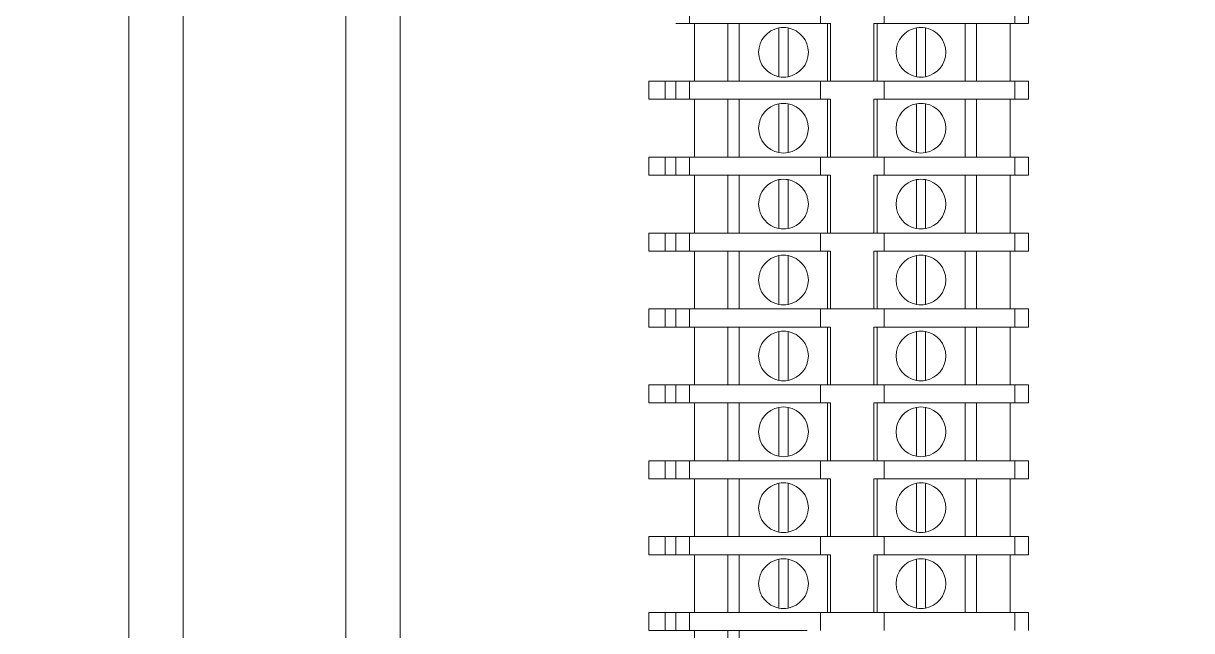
# Model space of a CAD drawing. Header units: millimetres. Extents: x 0 to 5940, y 0 to 4200.
# Drawn here: x 2161.7 to 2290.9, y 3007.4 to 3074.6 of the extents above; entities that cross this region are included whole.
import ezdxf

# ---------------------------------------------------------------- set-up
doc = ezdxf.new("R2010")
doc.units = ezdxf.units.MM
doc.header["$LTSCALE"] = 10
doc.layers.add('가시적인 것(ISO)', color=3, linetype='Continuous', lineweight=5, true_color=0x00ff00)
doc.layers.add('해치(ISO)', color=7, linetype='Continuous', lineweight=5)

msp = doc.modelspace()

# ---------------------------------------------------------------- hatches: boundary and pattern name
at = {"layer": '해치(ISO)'}
h = msp.add_hatch(dxfattribs=at)
h.set_pattern_fill('ANSI31', color=256, scale=254, angle=75.00018, style=0)
h.set_pattern_definition([(120.0002, (0, 0), (-27.49626, -15.87508), [])])
edge = h.paths.add_edge_path()
edge.add_line((2554.062, 3517.714), (2581.562, 3517.714))
edge.add_ellipse((2581.562, 3513.214), major_axis=(0, 4.5), ratio=1, start_angle=270, end_angle=360, ccw=False)
edge.add_line((2586.062, 3513.214), (2586.062, 3485.714))
edge.add_ellipse((2589.062, 3485.714), major_axis=(-3, 0), ratio=1, start_angle=0, end_angle=90)
edge.add_line((2589.062, 3482.714), (2591.062, 3482.714))
edge.add_line((2591.062, 3482.714), (2591.062, 3522.714))
edge.add_line((2591.062, 3522.714), (2551.062, 3522.714))
edge.add_line((2551.062, 3522.714), (2551.062, 3520.714))
edge.add_ellipse((2554.062, 3520.714), major_axis=(-3, 0), ratio=1, start_angle=0, end_angle=90)
edge = h.paths.add_edge_path()
edge.add_line((1795.662, 3482.714), (1797.662, 3482.714))
edge.add_ellipse((1797.662, 3485.714), major_axis=(0, -3), ratio=1, start_angle=0, end_angle=90)
edge.add_line((1800.662, 3485.714), (1800.662, 3513.214))
edge.add_ellipse((1805.162, 3513.214), major_axis=(-4.5, 0), ratio=1, start_angle=270, end_angle=360, ccw=False)
edge.add_line((1805.162, 3517.714), (1832.662, 3517.714))
edge.add_ellipse((1832.662, 3520.714), major_axis=(0, -3), ratio=1, start_angle=0, end_angle=90)
edge.add_line((1835.662, 3520.714), (1835.662, 3522.714))
edge.add_line((1835.662, 3522.714), (1795.662, 3522.714))
edge.add_line((1795.662, 3522.714), (1795.662, 3482.714))
edge = h.paths.add_edge_path()
edge.add_line((1795.662, 2817.314), (1795.662, 2777.314))
edge.add_line((1795.662, 2777.314), (1835.662, 2777.314))
edge.add_line((1835.662, 2777.314), (1835.662, 2779.314))
edge.add_ellipse((1832.662, 2779.314), major_axis=(3, 0), ratio=1, start_angle=0, end_angle=90)
edge.add_line((1832.662, 2782.314), (1804.901, 2782.314))
edge.add_ellipse((1804.901, 2786.814), major_axis=(0, -4.5), ratio=1, start_angle=269.50889, end_angle=360, ccw=False)
edge.add_line((1800.401, 2786.853), (1800.636, 2814.289))
edge.add_ellipse((1797.636, 2814.314), major_axis=(3, -0.026), ratio=1, start_angle=0, end_angle=90.49111)
edge.add_line((1797.636, 2817.314), (1795.662, 2817.314))
edge = h.paths.add_edge_path()
edge.add_line((2586.088, 2814.289), (2586.323, 2786.853))
edge.add_ellipse((2581.823, 2786.814), major_axis=(4.5, 0.039), ratio=1, start_angle=269.50889, end_angle=360, ccw=False)
edge.add_line((2581.823, 2782.314), (2554.062, 2782.314))
edge.add_ellipse((2554.062, 2779.314), major_axis=(0, 3), ratio=1, start_angle=0, end_angle=90)
edge.add_line((2551.062, 2779.314), (2551.062, 2777.314))
edge.add_line((2551.062, 2777.314), (2591.062, 2777.314))
edge.add_line((2591.062, 2777.314), (2591.062, 2817.314))
edge.add_line((2591.062, 2817.314), (2589.088, 2817.314))
edge.add_ellipse((2589.088, 2814.314), major_axis=(0, 3), ratio=1, start_angle=0, end_angle=90.49111)

# ---------------------------------------------------------------- linework, layer by layer
at = {"layer": '가시적인 것(ISO)'}
for p, q in [((2173.362, 2854.014), (2173.362, 3174.014)), ((2179.362, 2854.014), (2179.362, 3174.014)), ((2197.362, 2854.014), (2197.362, 3174.014)), ((2203.362, 2854.014), (2203.362, 3174.014)), ((2235.362, 3076.614), (2235.362, 3074.614)), ((2249.839, 3076.614), (2249.839, 3074.614)), ((2256.885, 3076.614), (2256.885, 3074.614)), ((2271.362, 3076.614), (2271.362, 3074.614)), ((2272.862, 3076.614), (2272.862, 3074.614)), ((2235.362, 3074.614), (2233.862, 3074.614)), ((2235.362, 3074.614), (2236.762, 3074.614)), ((2235.904, 3074.614), (2235.904, 3068.214)), ((2248.362, 3074.614), (2236.762, 3074.614)), ((2239.612, 3074.614), (2239.612, 3068.214)), ((2240.862, 3074.614), (2240.862, 3068.214)), ((2248.362, 3074.614), (2249.839, 3074.614)), ((2250.962, 3074.614), (2249.839, 3074.614)), ((2250.612, 3074.614), (2250.612, 3068.214)), ((2250.962, 3074.614), (2250.962, 3068.214)), ((2255.762, 3074.614), (2255.762, 3068.214)), ((2256.885, 3074.614), (2255.762, 3074.614)), ((2256.112, 3074.614), (2256.112, 3068.214)), ((2256.885, 3074.614), (2258.362, 3074.614)), ((2269.962, 3074.614), (2258.362, 3074.614)), ((2265.862, 3074.614), (2265.862, 3068.214)), ((2267.112, 3074.614), (2267.112, 3068.214)), ((2269.962, 3074.614), (2271.362, 3074.614)), ((2270.82, 3074.614), (2270.82, 3068.214)), ((2272.862, 3074.614), (2271.362, 3074.614)), ((2245.262, 3070.269), (2245.262, 3072.56)), ((2246.262, 3072.56), (2246.262, 3070.269)), ((2260.462, 3070.269), (2260.462, 3072.56)), ((2261.462, 3072.56), (2261.462, 3070.269)), ((2232.662, 3068.214), (2230.862, 3068.214)), ((2230.862, 3068.214), (2230.862, 3066.214)), ((2233.862, 3068.214), (2232.662, 3068.214)), ((2232.662, 3068.214), (2232.662, 3066.214)), ((2235.362, 3068.214), (2233.862, 3068.214)), ((2233.862, 3068.214), (2233.862, 3066.214)), ((2235.362, 3068.214), (2236.762, 3068.214)), ((2235.362, 3068.214), (2235.362, 3066.214)), ((2248.362, 3068.214), (2236.762, 3068.214)), ((2248.362, 3068.214), (2249.839, 3068.214)), ((2256.885, 3068.214), (2249.839, 3068.214)), ((2249.839, 3068.214), (2249.839, 3066.214)), ((2255.762, 3068.214), (2250.962, 3068.214)), ((2256.885, 3068.214), (2258.362, 3068.214)), ((2256.885, 3068.214), (2256.885, 3066.214)), ((2269.962, 3068.214), (2258.362, 3068.214)), ((2269.962, 3068.214), (2271.362, 3068.214)), ((2272.862, 3068.214), (2271.362, 3068.214)), ((2271.362, 3068.214), (2271.362, 3066.214)), ((2272.862, 3068.214), (2272.862, 3066.214)), ((2232.662, 3066.214), (2230.862, 3066.214)), ((2233.862, 3066.214), (2232.662, 3066.214)), ((2235.362, 3066.214), (2233.862, 3066.214)), ((2235.362, 3066.214), (2236.762, 3066.214)), ((2235.904, 3066.214), (2235.904, 3059.814)), ((2248.362, 3066.214), (2236.762, 3066.214)), ((2239.612, 3066.214), (2239.612, 3059.814)), ((2240.862, 3066.214), (2240.862, 3059.814)), ((2248.362, 3066.214), (2249.839, 3066.214)), ((2250.962, 3066.214), (2249.839, 3066.214)), ((2250.612, 3066.214), (2250.612, 3059.814)), ((2250.962, 3066.214), (2250.962, 3059.814)), ((2255.762, 3066.214), (2255.762, 3059.814)), ((2256.885, 3066.214), (2255.762, 3066.214)), ((2256.112, 3066.214), (2256.112, 3059.814)), ((2256.885, 3066.214), (2258.362, 3066.214)), ((2269.962, 3066.214), (2258.362, 3066.214)), ((2265.862, 3066.214), (2265.862, 3059.814)), ((2267.112, 3066.214), (2267.112, 3059.814)), ((2269.962, 3066.214), (2271.362, 3066.214)), ((2270.82, 3066.214), (2270.82, 3059.814)), ((2272.862, 3066.214), (2271.362, 3066.214)), ((2245.262, 3061.869), (2245.262, 3064.16)), ((2246.262, 3064.16), (2246.262, 3061.869)), ((2260.462, 3061.869), (2260.462, 3064.16)), ((2261.462, 3064.16), (2261.462, 3061.869)), ((2232.662, 3059.814), (2230.862, 3059.814)), ((2230.862, 3059.814), (2230.862, 3057.814)), ((2233.862, 3059.814), (2232.662, 3059.814)), ((2232.662, 3059.814), (2232.662, 3057.814)), ((2235.362, 3059.814), (2233.862, 3059.814)), ((2233.862, 3059.814), (2233.862, 3057.814)), ((2235.362, 3059.814), (2236.762, 3059.814)), ((2235.362, 3059.814), (2235.362, 3057.814)), ((2248.362, 3059.814), (2236.762, 3059.814)), ((2248.362, 3059.814), (2249.839, 3059.814)), ((2256.885, 3059.814), (2249.839, 3059.814)), ((2249.839, 3059.814), (2249.839, 3057.814)), ((2255.762, 3059.814), (2250.962, 3059.814)), ((2256.885, 3059.814), (2258.362, 3059.814)), ((2256.885, 3059.814), (2256.885, 3057.814)), ((2269.962, 3059.814), (2258.362, 3059.814)), ((2269.962, 3059.814), (2271.362, 3059.814)), ((2272.862, 3059.814), (2271.362, 3059.814)), ((2271.362, 3059.814), (2271.362, 3057.814)), ((2272.862, 3059.814), (2272.862, 3057.814)), ((2232.662, 3057.814), (2230.862, 3057.814)), ((2233.862, 3057.814), (2232.662, 3057.814)), ((2235.362, 3057.814), (2233.862, 3057.814)), ((2235.362, 3057.814), (2236.762, 3057.814)), ((2235.904, 3057.814), (2235.904, 3051.414)), ((2248.362, 3057.814), (2236.762, 3057.814)), ((2239.612, 3057.814), (2239.612, 3051.414)), ((2240.862, 3057.814), (2240.862, 3051.414)), ((2248.362, 3057.814), (2249.839, 3057.814)), ((2250.962, 3057.814), (2249.839, 3057.814)), ((2250.612, 3057.814), (2250.612, 3051.414)), ((2250.962, 3057.814), (2250.962, 3051.414)), ((2255.762, 3057.814), (2255.762, 3051.414)), ((2256.885, 3057.814), (2255.762, 3057.814)), ((2256.112, 3057.814), (2256.112, 3051.414)), ((2256.885, 3057.814), (2258.362, 3057.814)), ((2269.962, 3057.814), (2258.362, 3057.814)), ((2265.862, 3057.814), (2265.862, 3051.414)), ((2267.112, 3057.814), (2267.112, 3051.414)), ((2269.962, 3057.814), (2271.362, 3057.814)), ((2270.82, 3057.814), (2270.82, 3051.414)), ((2272.862, 3057.814), (2271.362, 3057.814)), ((2245.262, 3053.469), (2245.262, 3055.76)), ((2246.262, 3055.76), (2246.262, 3053.469)), ((2260.462, 3053.469), (2260.462, 3055.76)), ((2261.462, 3055.76), (2261.462, 3053.469)), ((2232.662, 3051.414), (2230.862, 3051.414)), ((2230.862, 3051.414), (2230.862, 3049.414)), ((2233.862, 3051.414), (2232.662, 3051.414)), ((2232.662, 3051.414), (2232.662, 3049.414)), ((2235.362, 3051.414), (2233.862, 3051.414)), ((2233.862, 3051.414), (2233.862, 3049.414)), ((2235.362, 3051.414), (2236.762, 3051.414)), ((2235.362, 3051.414), (2235.362, 3049.414)), ((2248.362, 3051.414), (2236.762, 3051.414)), ((2248.362, 3051.414), (2249.839, 3051.414)), ((2256.885, 3051.414), (2249.839, 3051.414)), ((2249.839, 3051.414), (2249.839, 3049.414)), ((2255.762, 3051.414), (2250.962, 3051.414)), ((2256.885, 3051.414), (2258.362, 3051.414)), ((2256.885, 3051.414), (2256.885, 3049.414)), ((2269.962, 3051.414), (2258.362, 3051.414)), ((2269.962, 3051.414), (2271.362, 3051.414)), ((2272.862, 3051.414), (2271.362, 3051.414)), ((2271.362, 3051.414), (2271.362, 3049.414)), ((2272.862, 3051.414), (2272.862, 3049.414)), ((2232.662, 3049.414), (2230.862, 3049.414)), ((2233.862, 3049.414), (2232.662, 3049.414)), ((2235.362, 3049.414), (2233.862, 3049.414)), ((2235.362, 3049.414), (2236.762, 3049.414)), ((2235.904, 3049.414), (2235.904, 3043.014)), ((2248.362, 3049.414), (2236.762, 3049.414)), ((2239.612, 3049.414), (2239.612, 3043.014)), ((2240.862, 3049.414), (2240.862, 3043.014)), ((2248.362, 3049.414), (2249.839, 3049.414)), ((2250.962, 3049.414), (2249.839, 3049.414)), ((2250.612, 3049.414), (2250.612, 3043.014)), ((2250.962, 3049.414), (2250.962, 3043.014)), ((2255.762, 3049.414), (2255.762, 3043.014)), ((2256.885, 3049.414), (2255.762, 3049.414)), ((2256.112, 3049.414), (2256.112, 3043.014)), ((2256.885, 3049.414), (2258.362, 3049.414)), ((2269.962, 3049.414), (2258.362, 3049.414)), ((2265.862, 3049.414), (2265.862, 3043.014)), ((2267.112, 3049.414), (2267.112, 3043.014)), ((2269.962, 3049.414), (2271.362, 3049.414)), ((2270.82, 3049.414), (2270.82, 3043.014)), ((2272.862, 3049.414), (2271.362, 3049.414)), ((2245.262, 3045.069), (2245.262, 3047.36)), ((2246.262, 3047.36), (2246.262, 3045.069)), ((2260.462, 3045.069), (2260.462, 3047.36)), ((2261.462, 3047.36), (2261.462, 3045.069)), ((2232.662, 3043.014), (2230.862, 3043.014)), ((2230.862, 3043.014), (2230.862, 3041.014)), ((2233.862, 3043.014), (2232.662, 3043.014)), ((2232.662, 3043.014), (2232.662, 3041.014)), ((2235.362, 3043.014), (2233.862, 3043.014)), ((2233.862, 3043.014), (2233.862, 3041.014)), ((2235.362, 3043.014), (2236.762, 3043.014)), ((2235.362, 3043.014), (2235.362, 3041.014)), ((2248.362, 3043.014), (2236.762, 3043.014)), ((2248.362, 3043.014), (2249.839, 3043.014)), ((2256.885, 3043.014), (2249.839, 3043.014)), ((2249.839, 3043.014), (2249.839, 3041.014)), ((2255.762, 3043.014), (2250.962, 3043.014)), ((2256.885, 3043.014), (2258.362, 3043.014)), ((2256.885, 3043.014), (2256.885, 3041.014)), ((2269.962, 3043.014), (2258.362, 3043.014)), ((2269.962, 3043.014), (2271.362, 3043.014)), ((2272.862, 3043.014), (2271.362, 3043.014)), ((2271.362, 3043.014), (2271.362, 3041.014)), ((2272.862, 3043.014), (2272.862, 3041.014)), ((2232.662, 3041.014), (2230.862, 3041.014)), ((2233.862, 3041.014), (2232.662, 3041.014)), ((2235.362, 3041.014), (2233.862, 3041.014)), ((2235.362, 3041.014), (2236.762, 3041.014)), ((2235.904, 3041.014), (2235.904, 3034.614)), ((2248.362, 3041.014), (2236.762, 3041.014)), ((2239.612, 3041.014), (2239.612, 3034.614)), ((2240.862, 3041.014), (2240.862, 3034.614)), ((2248.362, 3041.014), (2249.839, 3041.014)), ((2250.962, 3041.014), (2249.839, 3041.014)), ((2250.612, 3041.014), (2250.612, 3034.614)), ((2250.962, 3041.014), (2250.962, 3034.614)), ((2255.762, 3041.014), (2255.762, 3034.614)), ((2256.885, 3041.014), (2255.762, 3041.014)), ((2256.112, 3041.014), (2256.112, 3034.614)), ((2256.885, 3041.014), (2258.362, 3041.014)), ((2269.962, 3041.014), (2258.362, 3041.014)), ((2265.862, 3041.014), (2265.862, 3034.614)), ((2267.112, 3041.014), (2267.112, 3034.614)), ((2269.962, 3041.014), (2271.362, 3041.014)), ((2270.82, 3041.014), (2270.82, 3034.614)), ((2272.862, 3041.014), (2271.362, 3041.014)), ((2245.262, 3036.669), (2245.262, 3038.96)), ((2246.262, 3038.96), (2246.262, 3036.669)), ((2260.462, 3036.669), (2260.462, 3038.96)), ((2261.462, 3038.96), (2261.462, 3036.669)), ((2232.662, 3034.614), (2230.862, 3034.614)), ((2230.862, 3034.614), (2230.862, 3032.614)), ((2233.862, 3034.614), (2232.662, 3034.614)), ((2232.662, 3034.614), (2232.662, 3032.614)), ((2235.362, 3034.614), (2233.862, 3034.614)), ((2233.862, 3034.614), (2233.862, 3032.614)), ((2235.362, 3034.614), (2236.762, 3034.614)), ((2235.362, 3034.614), (2235.362, 3032.614)), ((2248.362, 3034.614), (2236.762, 3034.614)), ((2248.362, 3034.614), (2249.839, 3034.614)), ((2256.885, 3034.614), (2249.839, 3034.614)), ((2249.839, 3034.614), (2249.839, 3032.614)), ((2255.762, 3034.614), (2250.962, 3034.614)), ((2256.885, 3034.614), (2258.362, 3034.614)), ((2256.885, 3034.614), (2256.885, 3032.614)), ((2269.962, 3034.614), (2258.362, 3034.614)), ((2269.962, 3034.614), (2271.362, 3034.614)), ((2272.862, 3034.614), (2271.362, 3034.614)), ((2271.362, 3034.614), (2271.362, 3032.614)), ((2272.862, 3034.614), (2272.862, 3032.614)), ((2232.662, 3032.614), (2230.862, 3032.614)), ((2233.862, 3032.614), (2232.662, 3032.614)), ((2235.362, 3032.614), (2233.862, 3032.614)), ((2235.362, 3032.614), (2236.762, 3032.614)), ((2235.904, 3032.614), (2235.904, 3026.214)), ((2248.362, 3032.614), (2236.762, 3032.614)), ((2239.612, 3032.614), (2239.612, 3026.214)), ((2240.862, 3032.614), (2240.862, 3026.214)), ((2248.362, 3032.614), (2249.839, 3032.614)), ((2250.962, 3032.614), (2249.839, 3032.614)), ((2250.612, 3032.614), (2250.612, 3026.214)), ((2250.962, 3032.614), (2250.962, 3026.214)), ((2255.762, 3032.614), (2255.762, 3026.214)), ((2256.885, 3032.614), (2255.762, 3032.614)), ((2256.112, 3032.614), (2256.112, 3026.214)), ((2256.885, 3032.614), (2258.362, 3032.614)), ((2269.962, 3032.614), (2258.362, 3032.614)), ((2265.862, 3032.614), (2265.862, 3026.214)), ((2267.112, 3032.614), (2267.112, 3026.214)), ((2269.962, 3032.614), (2271.362, 3032.614)), ((2270.82, 3032.614), (2270.82, 3026.214)), ((2272.862, 3032.614), (2271.362, 3032.614)), ((2245.262, 3028.269), (2245.262, 3030.56)), ((2246.262, 3030.56), (2246.262, 3028.269)), ((2260.462, 3028.269), (2260.462, 3030.56)), ((2261.462, 3030.56), (2261.462, 3028.269)), ((2232.662, 3026.214), (2230.862, 3026.214)), ((2230.862, 3026.214), (2230.862, 3024.214)), ((2233.862, 3026.214), (2232.662, 3026.214)), ((2232.662, 3026.214), (2232.662, 3024.214)), ((2235.362, 3026.214), (2233.862, 3026.214)), ((2233.862, 3026.214), (2233.862, 3024.214)), ((2235.362, 3026.214), (2236.762, 3026.214)), ((2235.362, 3026.214), (2235.362, 3024.214)), ((2248.362, 3026.214), (2236.762, 3026.214)), ((2248.362, 3026.214), (2249.839, 3026.214)), ((2256.885, 3026.214), (2249.839, 3026.214)), ((2249.839, 3026.214), (2249.839, 3024.214)), ((2255.762, 3026.214), (2250.962, 3026.214)), ((2256.885, 3026.214), (2258.362, 3026.214)), ((2256.885, 3026.214), (2256.885, 3024.214)), ((2269.962, 3026.214), (2258.362, 3026.214)), ((2269.962, 3026.214), (2271.362, 3026.214)), ((2272.862, 3026.214), (2271.362, 3026.214)), ((2271.362, 3026.214), (2271.362, 3024.214)), ((2272.862, 3026.214), (2272.862, 3024.214)), ((2232.662, 3024.214), (2230.862, 3024.214)), ((2233.862, 3024.214), (2232.662, 3024.214)), ((2235.362, 3024.214), (2233.862, 3024.214)), ((2235.362, 3024.214), (2236.762, 3024.214)), ((2235.904, 3024.214), (2235.904, 3017.814)), ((2248.362, 3024.214), (2236.762, 3024.214)), ((2239.612, 3024.214), (2239.612, 3017.814)), ((2240.862, 3024.214), (2240.862, 3017.814)), ((2248.362, 3024.214), (2249.839, 3024.214)), ((2250.962, 3024.214), (2249.839, 3024.214)), ((2250.612, 3024.214), (2250.612, 3017.814)), ((2250.962, 3024.214), (2250.962, 3017.814)), ((2255.762, 3024.214), (2255.762, 3017.814)), ((2256.885, 3024.214), (2255.762, 3024.214)), ((2256.112, 3024.214), (2256.112, 3017.814)), ((2256.885, 3024.214), (2258.362, 3024.214)), ((2269.962, 3024.214), (2258.362, 3024.214)), ((2265.862, 3024.214), (2265.862, 3017.814)), ((2267.112, 3024.214), (2267.112, 3017.814)), ((2269.962, 3024.214), (2271.362, 3024.214)), ((2270.82, 3024.214), (2270.82, 3017.814)), ((2272.862, 3024.214), (2271.362, 3024.214)), ((2245.262, 3019.869), (2245.262, 3022.16)), ((2246.262, 3022.16), (2246.262, 3019.869)), ((2260.462, 3019.869), (2260.462, 3022.16)), ((2261.462, 3022.16), (2261.462, 3019.869)), ((2232.662, 3017.814), (2230.862, 3017.814)), ((2230.862, 3017.814), (2230.862, 3015.814)), ((2233.862, 3017.814), (2232.662, 3017.814)), ((2232.662, 3017.814), (2232.662, 3015.814)), ((2235.362, 3017.814), (2233.862, 3017.814)), ((2233.862, 3017.814), (2233.862, 3015.814)), ((2235.362, 3017.814), (2236.762, 3017.814)), ((2235.362, 3017.814), (2235.362, 3015.814)), ((2248.362, 3017.814), (2236.762, 3017.814)), ((2248.362, 3017.814), (2249.839, 3017.814)), ((2256.885, 3017.814), (2249.839, 3017.814)), ((2249.839, 3017.814), (2249.839, 3015.814)), ((2255.762, 3017.814), (2250.962, 3017.814)), ((2256.885, 3017.814), (2258.362, 3017.814)), ((2256.885, 3017.814), (2256.885, 3015.814)), ((2269.962, 3017.814), (2258.362, 3017.814)), ((2269.962, 3017.814), (2271.362, 3017.814)), ((2272.862, 3017.814), (2271.362, 3017.814)), ((2271.362, 3017.814), (2271.362, 3015.814)), ((2272.862, 3017.814), (2272.862, 3015.814)), ((2232.662, 3015.814), (2230.862, 3015.814)), ((2233.862, 3015.814), (2232.662, 3015.814)), ((2235.362, 3015.814), (2233.862, 3015.814)), ((2235.362, 3015.814), (2236.762, 3015.814)), ((2235.904, 3015.814), (2235.904, 3009.414)), ((2248.362, 3015.814), (2236.762, 3015.814)), ((2239.612, 3015.814), (2239.612, 3009.414)), ((2240.862, 3015.814), (2240.862, 3009.414)), ((2248.362, 3015.814), (2249.839, 3015.814)), ((2250.962, 3015.814), (2249.839, 3015.814)), ((2250.612, 3015.814), (2250.612, 3009.414)), ((2250.962, 3015.814), (2250.962, 3009.414)), ((2255.762, 3015.814), (2255.762, 3009.414)), ((2256.885, 3015.814), (2255.762, 3015.814)), ((2256.112, 3015.814), (2256.112, 3009.414)), ((2256.885, 3015.814), (2258.362, 3015.814)), ((2269.962, 3015.814), (2258.362, 3015.814)), ((2265.862, 3015.814), (2265.862, 3009.414)), ((2267.112, 3015.814), (2267.112, 3009.414)), ((2269.962, 3015.814), (2271.362, 3015.814)), ((2270.82, 3015.814), (2270.82, 3009.414)), ((2272.862, 3015.814), (2271.362, 3015.814)), ((2245.262, 3011.469), (2245.262, 3013.76)), ((2246.262, 3013.76), (2246.262, 3011.469)), ((2260.462, 3011.469), (2260.462, 3013.76)), ((2261.462, 3013.76), (2261.462, 3011.469)), ((2232.662, 3009.414), (2230.862, 3009.414)), ((2230.862, 3009.414), (2230.862, 3007.414)), ((2233.862, 3009.414), (2232.662, 3009.414)), ((2232.662, 3009.414), (2232.662, 3007.414)), ((2235.362, 3009.414), (2233.862, 3009.414)), ((2233.862, 3009.414), (2233.862, 3007.414)), ((2235.362, 3009.414), (2236.762, 3009.414)), ((2235.362, 3009.414), (2235.362, 3007.414)), ((2248.362, 3009.414), (2236.762, 3009.414)), ((2248.362, 3009.414), (2249.839, 3009.414)), ((2256.885, 3009.414), (2249.839, 3009.414)), ((2249.839, 3009.414), (2249.839, 3007.414)), ((2255.762, 3009.414), (2250.962, 3009.414)), ((2256.885, 3009.414), (2258.362, 3009.414)), ((2256.885, 3009.414), (2256.885, 3007.414)), ((2269.962, 3009.414), (2258.362, 3009.414)), ((2269.962, 3009.414), (2271.362, 3009.414)), ((2272.862, 3009.414), (2271.362, 3009.414)), ((2271.362, 3009.414), (2271.362, 3007.414)), ((2272.862, 3009.414), (2272.862, 3007.414)), ((2232.662, 3007.414), (2230.862, 3007.414)), ((2233.862, 3007.414), (2232.662, 3007.414)), ((2235.362, 3007.414), (2233.862, 3007.414)), ((2235.362, 3007.414), (2236.762, 3007.414)), ((2235.904, 3007.414), (2235.904, 3001.014)), ((2248.362, 3007.414), (2236.762, 3007.414)), ((2239.612, 3007.414), (2239.612, 3001.014)), ((2240.862, 3007.414), (2240.862, 3001.014))]:
    msp.add_line(p, q, dxfattribs=at)
for centre, start, end in [((2245.762, 3071.414), 100.47568, 259.52432), ((2245.762, 3071.414), 79.52432, 100.47568), ((2245.762, 3071.414), 280.47568, 79.52432), ((2260.962, 3071.414), 100.47568, 259.52432), ((2260.962, 3071.414), 79.52432, 100.47568), ((2260.962, 3071.414), 280.47568, 79.52432), ((2245.762, 3071.414), 259.52432, 280.47568), ((2260.962, 3071.414), 259.52432, 280.47568), ((2245.762, 3063.014), 100.47568, 259.52432), ((2245.762, 3063.014), 79.52432, 100.47568), ((2245.762, 3063.014), 280.47568, 79.52432), ((2260.962, 3063.014), 100.47568, 259.52432), ((2260.962, 3063.014), 79.52432, 100.47568), ((2260.962, 3063.014), 280.47568, 79.52432), ((2245.762, 3063.014), 259.52432, 280.47568), ((2260.962, 3063.014), 259.52432, 280.47568), ((2245.762, 3054.614), 100.47568, 259.52432), ((2245.762, 3054.614), 79.52432, 100.47568), ((2245.762, 3054.614), 280.47568, 79.52432), ((2260.962, 3054.614), 100.47568, 259.52432), ((2260.962, 3054.614), 79.52432, 100.47568), ((2260.962, 3054.614), 280.47568, 79.52432), ((2245.762, 3054.614), 259.52432, 280.47568), ((2260.962, 3054.614), 259.52432, 280.47568), ((2245.762, 3046.214), 100.47568, 259.52432), ((2245.762, 3046.214), 79.52432, 100.47568), ((2245.762, 3046.214), 280.47568, 79.52432), ((2260.962, 3046.214), 100.47568, 259.52432), ((2260.962, 3046.214), 79.52432, 100.47568), ((2260.962, 3046.214), 280.47568, 79.52432), ((2245.762, 3046.214), 259.52432, 280.47568), ((2260.962, 3046.214), 259.52432, 280.47568), ((2245.762, 3037.814), 100.47568, 259.52432), ((2245.762, 3037.814), 79.52432, 100.47568), ((2245.762, 3037.814), 280.47568, 79.52432), ((2260.962, 3037.814), 100.47568, 259.52432), ((2260.962, 3037.814), 79.52432, 100.47568), ((2260.962, 3037.814), 280.47568, 79.52432), ((2245.762, 3037.814), 259.52432, 280.47568), ((2260.962, 3037.814), 259.52432, 280.47568), ((2245.762, 3029.414), 100.47568, 259.52432), ((2245.762, 3029.414), 79.52432, 100.47568), ((2245.762, 3029.414), 280.47568, 79.52432), ((2260.962, 3029.414), 100.47568, 259.52432), ((2260.962, 3029.414), 79.52432, 100.47568), ((2260.962, 3029.414), 280.47568, 79.52432), ((2245.762, 3029.414), 259.52432, 280.47568), ((2260.962, 3029.414), 259.52432, 280.47568), ((2245.762, 3021.014), 100.47568, 259.52432), ((2245.762, 3021.014), 79.52432, 100.47568), ((2245.762, 3021.014), 280.47568, 79.52432), ((2260.962, 3021.014), 100.47568, 259.52432), ((2260.962, 3021.014), 79.52432, 100.47568), ((2260.962, 3021.014), 280.47568, 79.52432), ((2245.762, 3021.014), 259.52432, 280.47568), ((2260.962, 3021.014), 259.52432, 280.47568), ((2245.762, 3012.614), 100.47568, 259.52432), ((2245.762, 3012.614), 79.52432, 100.47568), ((2245.762, 3012.614), 280.47568, 79.52432), ((2260.962, 3012.614), 100.47568, 259.52432), ((2260.962, 3012.614), 79.52432, 100.47568), ((2260.962, 3012.614), 280.47568, 79.52432), ((2245.762, 3012.614), 259.52432, 280.47568), ((2260.962, 3012.614), 259.52432, 280.47568)]:
    msp.add_arc(centre, 2.75, start, end, dxfattribs=at)
for points, knots in [([(2245.262, 3072.56), (2245.262, 3072.76), (2245.262, 3072.996), (2245.262, 3073.355), (2245.262, 3073.544), (2245.262, 3073.81), (2245.262, 3073.934), (2245.262, 3074.075), (2245.262, 3074.101), (2245.262, 3074.118)], [0.78265569, 0.78265569, 0.78265569, 0.78265569, 0.84262528, 0.84262528, 0.89918556, 0.89918556, 0.95463231, 0.95463231, 1.00961496, 1.00961496, 1.00961496, 1.00961496]), ([(2246.262, 3074.118), (2246.262, 3074.101), (2246.262, 3074.075), (2246.262, 3073.934), (2246.262, 3073.81), (2246.262, 3073.544), (2246.262, 3073.355), (2246.262, 3072.996), (2246.262, 3072.76), (2246.262, 3072.56)], [0.33653832, 0.33653832, 0.33653832, 0.33653832, 0.39152097, 0.39152097, 0.44696772, 0.44696772, 0.50352799, 0.50352799, 0.56349758, 0.56349758, 0.56349758, 0.56349758]), ([(2260.462, 3072.56), (2260.462, 3072.76), (2260.462, 3072.996), (2260.462, 3073.355), (2260.462, 3073.544), (2260.462, 3073.81), (2260.462, 3073.934), (2260.462, 3074.075), (2260.462, 3074.101), (2260.462, 3074.118)], [0.78265569, 0.78265569, 0.78265569, 0.78265569, 0.84262528, 0.84262528, 0.89918556, 0.89918556, 0.95463231, 0.95463231, 1.00961496, 1.00961496, 1.00961496, 1.00961496]), ([(2261.462, 3074.118), (2261.462, 3074.101), (2261.462, 3074.075), (2261.462, 3073.934), (2261.462, 3073.81), (2261.462, 3073.544), (2261.462, 3073.355), (2261.462, 3072.996), (2261.462, 3072.76), (2261.462, 3072.56)], [0.33653832, 0.33653832, 0.33653832, 0.33653832, 0.39152097, 0.39152097, 0.44696772, 0.44696772, 0.50352799, 0.50352799, 0.56349758, 0.56349758, 0.56349758, 0.56349758]), ([(2245.262, 3068.71), (2245.262, 3068.727), (2245.262, 3068.753), (2245.262, 3068.895), (2245.262, 3069.019), (2245.262, 3069.284), (2245.262, 3069.473), (2245.262, 3069.833), (2245.262, 3070.069), (2245.262, 3070.269)], [0.33653832, 0.33653832, 0.33653832, 0.33653832, 0.39152097, 0.39152097, 0.44696772, 0.44696772, 0.50352799, 0.50352799, 0.56349758, 0.56349758, 0.56349758, 0.56349758]), ([(2246.262, 3070.269), (2246.262, 3070.069), (2246.262, 3069.833), (2246.262, 3069.473), (2246.262, 3069.284), (2246.262, 3069.019), (2246.262, 3068.895), (2246.262, 3068.753), (2246.262, 3068.727), (2246.262, 3068.71)], [0.78265569, 0.78265569, 0.78265569, 0.78265569, 0.84262528, 0.84262528, 0.89918556, 0.89918556, 0.95463231, 0.95463231, 1.00961496, 1.00961496, 1.00961496, 1.00961496]), ([(2260.462, 3068.71), (2260.462, 3068.727), (2260.462, 3068.753), (2260.462, 3068.895), (2260.462, 3069.019), (2260.462, 3069.284), (2260.462, 3069.473), (2260.462, 3069.833), (2260.462, 3070.069), (2260.462, 3070.269)], [0.33653832, 0.33653832, 0.33653832, 0.33653832, 0.39152097, 0.39152097, 0.44696772, 0.44696772, 0.50352799, 0.50352799, 0.56349758, 0.56349758, 0.56349758, 0.56349758]), ([(2261.462, 3070.269), (2261.462, 3070.069), (2261.462, 3069.833), (2261.462, 3069.473), (2261.462, 3069.284), (2261.462, 3069.019), (2261.462, 3068.895), (2261.462, 3068.753), (2261.462, 3068.727), (2261.462, 3068.71)], [0.78265569, 0.78265569, 0.78265569, 0.78265569, 0.84262528, 0.84262528, 0.89918556, 0.89918556, 0.95463231, 0.95463231, 1.00961496, 1.00961496, 1.00961496, 1.00961496]), ([(2245.262, 3064.16), (2245.262, 3064.36), (2245.262, 3064.596), (2245.262, 3064.955), (2245.262, 3065.144), (2245.262, 3065.41), (2245.262, 3065.534), (2245.262, 3065.675), (2245.262, 3065.701), (2245.262, 3065.718)], [0.78265569, 0.78265569, 0.78265569, 0.78265569, 0.84262528, 0.84262528, 0.89918556, 0.89918556, 0.95463231, 0.95463231, 1.00961496, 1.00961496, 1.00961496, 1.00961496]), ([(2246.262, 3065.718), (2246.262, 3065.701), (2246.262, 3065.675), (2246.262, 3065.534), (2246.262, 3065.41), (2246.262, 3065.144), (2246.262, 3064.955), (2246.262, 3064.596), (2246.262, 3064.36), (2246.262, 3064.16)], [0.33653832, 0.33653832, 0.33653832, 0.33653832, 0.39152097, 0.39152097, 0.44696772, 0.44696772, 0.50352799, 0.50352799, 0.56349758, 0.56349758, 0.56349758, 0.56349758]), ([(2260.462, 3064.16), (2260.462, 3064.36), (2260.462, 3064.596), (2260.462, 3064.955), (2260.462, 3065.144), (2260.462, 3065.41), (2260.462, 3065.534), (2260.462, 3065.675), (2260.462, 3065.701), (2260.462, 3065.718)], [0.78265569, 0.78265569, 0.78265569, 0.78265569, 0.84262528, 0.84262528, 0.89918556, 0.89918556, 0.95463231, 0.95463231, 1.00961496, 1.00961496, 1.00961496, 1.00961496]), ([(2261.462, 3065.718), (2261.462, 3065.701), (2261.462, 3065.675), (2261.462, 3065.534), (2261.462, 3065.41), (2261.462, 3065.144), (2261.462, 3064.955), (2261.462, 3064.596), (2261.462, 3064.36), (2261.462, 3064.16)], [0.33653832, 0.33653832, 0.33653832, 0.33653832, 0.39152097, 0.39152097, 0.44696772, 0.44696772, 0.50352799, 0.50352799, 0.56349758, 0.56349758, 0.56349758, 0.56349758]), ([(2245.262, 3060.31), (2245.262, 3060.327), (2245.262, 3060.353), (2245.262, 3060.495), (2245.262, 3060.619), (2245.262, 3060.884), (2245.262, 3061.073), (2245.262, 3061.433), (2245.262, 3061.669), (2245.262, 3061.869)], [0.33653832, 0.33653832, 0.33653832, 0.33653832, 0.39152097, 0.39152097, 0.44696772, 0.44696772, 0.50352799, 0.50352799, 0.56349758, 0.56349758, 0.56349758, 0.56349758]), ([(2246.262, 3061.869), (2246.262, 3061.669), (2246.262, 3061.433), (2246.262, 3061.073), (2246.262, 3060.884), (2246.262, 3060.619), (2246.262, 3060.495), (2246.262, 3060.353), (2246.262, 3060.327), (2246.262, 3060.31)], [0.78265569, 0.78265569, 0.78265569, 0.78265569, 0.84262528, 0.84262528, 0.89918556, 0.89918556, 0.95463231, 0.95463231, 1.00961496, 1.00961496, 1.00961496, 1.00961496]), ([(2260.462, 3060.31), (2260.462, 3060.327), (2260.462, 3060.353), (2260.462, 3060.495), (2260.462, 3060.619), (2260.462, 3060.884), (2260.462, 3061.073), (2260.462, 3061.433), (2260.462, 3061.669), (2260.462, 3061.869)], [0.33653832, 0.33653832, 0.33653832, 0.33653832, 0.39152097, 0.39152097, 0.44696772, 0.44696772, 0.50352799, 0.50352799, 0.56349758, 0.56349758, 0.56349758, 0.56349758]), ([(2261.462, 3061.869), (2261.462, 3061.669), (2261.462, 3061.433), (2261.462, 3061.073), (2261.462, 3060.884), (2261.462, 3060.619), (2261.462, 3060.495), (2261.462, 3060.353), (2261.462, 3060.327), (2261.462, 3060.31)], [0.78265569, 0.78265569, 0.78265569, 0.78265569, 0.84262528, 0.84262528, 0.89918556, 0.89918556, 0.95463231, 0.95463231, 1.00961496, 1.00961496, 1.00961496, 1.00961496]), ([(2245.262, 3055.76), (2245.262, 3055.96), (2245.262, 3056.196), (2245.262, 3056.555), (2245.262, 3056.744), (2245.262, 3057.01), (2245.262, 3057.134), (2245.262, 3057.275), (2245.262, 3057.301), (2245.262, 3057.318)], [0.78265569, 0.78265569, 0.78265569, 0.78265569, 0.84262528, 0.84262528, 0.89918556, 0.89918556, 0.95463231, 0.95463231, 1.00961496, 1.00961496, 1.00961496, 1.00961496]), ([(2246.262, 3057.318), (2246.262, 3057.301), (2246.262, 3057.275), (2246.262, 3057.134), (2246.262, 3057.01), (2246.262, 3056.744), (2246.262, 3056.555), (2246.262, 3056.196), (2246.262, 3055.96), (2246.262, 3055.76)], [0.33653832, 0.33653832, 0.33653832, 0.33653832, 0.39152097, 0.39152097, 0.44696772, 0.44696772, 0.50352799, 0.50352799, 0.56349758, 0.56349758, 0.56349758, 0.56349758]), ([(2260.462, 3055.76), (2260.462, 3055.96), (2260.462, 3056.196), (2260.462, 3056.555), (2260.462, 3056.744), (2260.462, 3057.01), (2260.462, 3057.134), (2260.462, 3057.275), (2260.462, 3057.301), (2260.462, 3057.318)], [0.78265569, 0.78265569, 0.78265569, 0.78265569, 0.84262528, 0.84262528, 0.89918556, 0.89918556, 0.95463231, 0.95463231, 1.00961496, 1.00961496, 1.00961496, 1.00961496]), ([(2261.462, 3057.318), (2261.462, 3057.301), (2261.462, 3057.275), (2261.462, 3057.134), (2261.462, 3057.01), (2261.462, 3056.744), (2261.462, 3056.555), (2261.462, 3056.196), (2261.462, 3055.96), (2261.462, 3055.76)], [0.33653832, 0.33653832, 0.33653832, 0.33653832, 0.39152097, 0.39152097, 0.44696772, 0.44696772, 0.50352799, 0.50352799, 0.56349758, 0.56349758, 0.56349758, 0.56349758]), ([(2245.262, 3051.91), (2245.262, 3051.927), (2245.262, 3051.953), (2245.262, 3052.095), (2245.262, 3052.219), (2245.262, 3052.484), (2245.262, 3052.673), (2245.262, 3053.033), (2245.262, 3053.269), (2245.262, 3053.469)], [0.33653832, 0.33653832, 0.33653832, 0.33653832, 0.39152097, 0.39152097, 0.44696772, 0.44696772, 0.50352799, 0.50352799, 0.56349758, 0.56349758, 0.56349758, 0.56349758]), ([(2246.262, 3053.469), (2246.262, 3053.269), (2246.262, 3053.033), (2246.262, 3052.673), (2246.262, 3052.484), (2246.262, 3052.219), (2246.262, 3052.095), (2246.262, 3051.953), (2246.262, 3051.927), (2246.262, 3051.91)], [0.78265569, 0.78265569, 0.78265569, 0.78265569, 0.84262528, 0.84262528, 0.89918556, 0.89918556, 0.95463231, 0.95463231, 1.00961496, 1.00961496, 1.00961496, 1.00961496]), ([(2260.462, 3051.91), (2260.462, 3051.927), (2260.462, 3051.953), (2260.462, 3052.095), (2260.462, 3052.219), (2260.462, 3052.484), (2260.462, 3052.673), (2260.462, 3053.033), (2260.462, 3053.269), (2260.462, 3053.469)], [0.33653832, 0.33653832, 0.33653832, 0.33653832, 0.39152097, 0.39152097, 0.44696772, 0.44696772, 0.50352799, 0.50352799, 0.56349758, 0.56349758, 0.56349758, 0.56349758]), ([(2261.462, 3053.469), (2261.462, 3053.269), (2261.462, 3053.033), (2261.462, 3052.673), (2261.462, 3052.484), (2261.462, 3052.219), (2261.462, 3052.095), (2261.462, 3051.953), (2261.462, 3051.927), (2261.462, 3051.91)], [0.78265569, 0.78265569, 0.78265569, 0.78265569, 0.84262528, 0.84262528, 0.89918556, 0.89918556, 0.95463231, 0.95463231, 1.00961496, 1.00961496, 1.00961496, 1.00961496]), ([(2245.262, 3047.36), (2245.262, 3047.56), (2245.262, 3047.796), (2245.262, 3048.155), (2245.262, 3048.344), (2245.262, 3048.61), (2245.262, 3048.734), (2245.262, 3048.875), (2245.262, 3048.901), (2245.262, 3048.918)], [0.78265569, 0.78265569, 0.78265569, 0.78265569, 0.84262528, 0.84262528, 0.89918556, 0.89918556, 0.95463231, 0.95463231, 1.00961496, 1.00961496, 1.00961496, 1.00961496]), ([(2246.262, 3048.918), (2246.262, 3048.901), (2246.262, 3048.875), (2246.262, 3048.734), (2246.262, 3048.61), (2246.262, 3048.344), (2246.262, 3048.155), (2246.262, 3047.796), (2246.262, 3047.56), (2246.262, 3047.36)], [0.33653832, 0.33653832, 0.33653832, 0.33653832, 0.39152097, 0.39152097, 0.44696772, 0.44696772, 0.50352799, 0.50352799, 0.56349758, 0.56349758, 0.56349758, 0.56349758]), ([(2260.462, 3047.36), (2260.462, 3047.56), (2260.462, 3047.796), (2260.462, 3048.155), (2260.462, 3048.344), (2260.462, 3048.61), (2260.462, 3048.734), (2260.462, 3048.875), (2260.462, 3048.901), (2260.462, 3048.918)], [0.78265569, 0.78265569, 0.78265569, 0.78265569, 0.84262528, 0.84262528, 0.89918556, 0.89918556, 0.95463231, 0.95463231, 1.00961496, 1.00961496, 1.00961496, 1.00961496]), ([(2261.462, 3048.918), (2261.462, 3048.901), (2261.462, 3048.875), (2261.462, 3048.734), (2261.462, 3048.61), (2261.462, 3048.344), (2261.462, 3048.155), (2261.462, 3047.796), (2261.462, 3047.56), (2261.462, 3047.36)], [0.33653832, 0.33653832, 0.33653832, 0.33653832, 0.39152097, 0.39152097, 0.44696772, 0.44696772, 0.50352799, 0.50352799, 0.56349758, 0.56349758, 0.56349758, 0.56349758]), ([(2245.262, 3043.51), (2245.262, 3043.527), (2245.262, 3043.553), (2245.262, 3043.695), (2245.262, 3043.819), (2245.262, 3044.084), (2245.262, 3044.273), (2245.262, 3044.633), (2245.262, 3044.869), (2245.262, 3045.069)], [0.33653832, 0.33653832, 0.33653832, 0.33653832, 0.39152097, 0.39152097, 0.44696772, 0.44696772, 0.50352799, 0.50352799, 0.56349758, 0.56349758, 0.56349758, 0.56349758]), ([(2246.262, 3045.069), (2246.262, 3044.869), (2246.262, 3044.633), (2246.262, 3044.273), (2246.262, 3044.084), (2246.262, 3043.819), (2246.262, 3043.695), (2246.262, 3043.553), (2246.262, 3043.527), (2246.262, 3043.51)], [0.78265569, 0.78265569, 0.78265569, 0.78265569, 0.84262528, 0.84262528, 0.89918556, 0.89918556, 0.95463231, 0.95463231, 1.00961496, 1.00961496, 1.00961496, 1.00961496]), ([(2260.462, 3043.51), (2260.462, 3043.527), (2260.462, 3043.553), (2260.462, 3043.695), (2260.462, 3043.819), (2260.462, 3044.084), (2260.462, 3044.273), (2260.462, 3044.633), (2260.462, 3044.869), (2260.462, 3045.069)], [0.33653832, 0.33653832, 0.33653832, 0.33653832, 0.39152097, 0.39152097, 0.44696772, 0.44696772, 0.50352799, 0.50352799, 0.56349758, 0.56349758, 0.56349758, 0.56349758]), ([(2261.462, 3045.069), (2261.462, 3044.869), (2261.462, 3044.633), (2261.462, 3044.273), (2261.462, 3044.084), (2261.462, 3043.819), (2261.462, 3043.695), (2261.462, 3043.553), (2261.462, 3043.527), (2261.462, 3043.51)], [0.78265569, 0.78265569, 0.78265569, 0.78265569, 0.84262528, 0.84262528, 0.89918556, 0.89918556, 0.95463231, 0.95463231, 1.00961496, 1.00961496, 1.00961496, 1.00961496]), ([(2245.262, 3038.96), (2245.262, 3039.16), (2245.262, 3039.396), (2245.262, 3039.755), (2245.262, 3039.944), (2245.262, 3040.21), (2245.262, 3040.334), (2245.262, 3040.475), (2245.262, 3040.501), (2245.262, 3040.518)], [0.78265569, 0.78265569, 0.78265569, 0.78265569, 0.84262528, 0.84262528, 0.89918556, 0.89918556, 0.95463231, 0.95463231, 1.00961496, 1.00961496, 1.00961496, 1.00961496]), ([(2246.262, 3040.518), (2246.262, 3040.501), (2246.262, 3040.475), (2246.262, 3040.334), (2246.262, 3040.21), (2246.262, 3039.944), (2246.262, 3039.755), (2246.262, 3039.396), (2246.262, 3039.16), (2246.262, 3038.96)], [0.33653832, 0.33653832, 0.33653832, 0.33653832, 0.39152097, 0.39152097, 0.44696772, 0.44696772, 0.50352799, 0.50352799, 0.56349758, 0.56349758, 0.56349758, 0.56349758]), ([(2260.462, 3038.96), (2260.462, 3039.16), (2260.462, 3039.396), (2260.462, 3039.755), (2260.462, 3039.944), (2260.462, 3040.21), (2260.462, 3040.334), (2260.462, 3040.475), (2260.462, 3040.501), (2260.462, 3040.518)], [0.78265569, 0.78265569, 0.78265569, 0.78265569, 0.84262528, 0.84262528, 0.89918556, 0.89918556, 0.95463231, 0.95463231, 1.00961496, 1.00961496, 1.00961496, 1.00961496]), ([(2261.462, 3040.518), (2261.462, 3040.501), (2261.462, 3040.475), (2261.462, 3040.334), (2261.462, 3040.21), (2261.462, 3039.944), (2261.462, 3039.755), (2261.462, 3039.396), (2261.462, 3039.16), (2261.462, 3038.96)], [0.33653832, 0.33653832, 0.33653832, 0.33653832, 0.39152097, 0.39152097, 0.44696772, 0.44696772, 0.50352799, 0.50352799, 0.56349758, 0.56349758, 0.56349758, 0.56349758]), ([(2245.262, 3035.11), (2245.262, 3035.127), (2245.262, 3035.153), (2245.262, 3035.295), (2245.262, 3035.419), (2245.262, 3035.684), (2245.262, 3035.873), (2245.262, 3036.233), (2245.262, 3036.469), (2245.262, 3036.669)], [0.33653832, 0.33653832, 0.33653832, 0.33653832, 0.39152097, 0.39152097, 0.44696772, 0.44696772, 0.50352799, 0.50352799, 0.56349758, 0.56349758, 0.56349758, 0.56349758]), ([(2246.262, 3036.669), (2246.262, 3036.469), (2246.262, 3036.233), (2246.262, 3035.873), (2246.262, 3035.684), (2246.262, 3035.419), (2246.262, 3035.295), (2246.262, 3035.153), (2246.262, 3035.127), (2246.262, 3035.11)], [0.78265569, 0.78265569, 0.78265569, 0.78265569, 0.84262528, 0.84262528, 0.89918556, 0.89918556, 0.95463231, 0.95463231, 1.00961496, 1.00961496, 1.00961496, 1.00961496]), ([(2260.462, 3035.11), (2260.462, 3035.127), (2260.462, 3035.153), (2260.462, 3035.295), (2260.462, 3035.419), (2260.462, 3035.684), (2260.462, 3035.873), (2260.462, 3036.233), (2260.462, 3036.469), (2260.462, 3036.669)], [0.33653832, 0.33653832, 0.33653832, 0.33653832, 0.39152097, 0.39152097, 0.44696772, 0.44696772, 0.50352799, 0.50352799, 0.56349758, 0.56349758, 0.56349758, 0.56349758]), ([(2261.462, 3036.669), (2261.462, 3036.469), (2261.462, 3036.233), (2261.462, 3035.873), (2261.462, 3035.684), (2261.462, 3035.419), (2261.462, 3035.295), (2261.462, 3035.153), (2261.462, 3035.127), (2261.462, 3035.11)], [0.78265569, 0.78265569, 0.78265569, 0.78265569, 0.84262528, 0.84262528, 0.89918556, 0.89918556, 0.95463231, 0.95463231, 1.00961496, 1.00961496, 1.00961496, 1.00961496]), ([(2245.262, 3030.56), (2245.262, 3030.76), (2245.262, 3030.996), (2245.262, 3031.355), (2245.262, 3031.544), (2245.262, 3031.81), (2245.262, 3031.934), (2245.262, 3032.075), (2245.262, 3032.101), (2245.262, 3032.118)], [0.78265569, 0.78265569, 0.78265569, 0.78265569, 0.84262528, 0.84262528, 0.89918556, 0.89918556, 0.95463231, 0.95463231, 1.00961496, 1.00961496, 1.00961496, 1.00961496]), ([(2246.262, 3032.118), (2246.262, 3032.101), (2246.262, 3032.075), (2246.262, 3031.934), (2246.262, 3031.81), (2246.262, 3031.544), (2246.262, 3031.355), (2246.262, 3030.996), (2246.262, 3030.76), (2246.262, 3030.56)], [0.33653832, 0.33653832, 0.33653832, 0.33653832, 0.39152097, 0.39152097, 0.44696772, 0.44696772, 0.50352799, 0.50352799, 0.56349758, 0.56349758, 0.56349758, 0.56349758]), ([(2260.462, 3030.56), (2260.462, 3030.76), (2260.462, 3030.996), (2260.462, 3031.355), (2260.462, 3031.544), (2260.462, 3031.81), (2260.462, 3031.934), (2260.462, 3032.075), (2260.462, 3032.101), (2260.462, 3032.118)], [0.78265569, 0.78265569, 0.78265569, 0.78265569, 0.84262528, 0.84262528, 0.89918556, 0.89918556, 0.95463231, 0.95463231, 1.00961496, 1.00961496, 1.00961496, 1.00961496]), ([(2261.462, 3032.118), (2261.462, 3032.101), (2261.462, 3032.075), (2261.462, 3031.934), (2261.462, 3031.81), (2261.462, 3031.544), (2261.462, 3031.355), (2261.462, 3030.996), (2261.462, 3030.76), (2261.462, 3030.56)], [0.33653832, 0.33653832, 0.33653832, 0.33653832, 0.39152097, 0.39152097, 0.44696772, 0.44696772, 0.50352799, 0.50352799, 0.56349758, 0.56349758, 0.56349758, 0.56349758]), ([(2245.262, 3026.71), (2245.262, 3026.727), (2245.262, 3026.753), (2245.262, 3026.895), (2245.262, 3027.019), (2245.262, 3027.284), (2245.262, 3027.473), (2245.262, 3027.833), (2245.262, 3028.069), (2245.262, 3028.269)], [0.33653832, 0.33653832, 0.33653832, 0.33653832, 0.39152097, 0.39152097, 0.44696772, 0.44696772, 0.50352799, 0.50352799, 0.56349758, 0.56349758, 0.56349758, 0.56349758]), ([(2246.262, 3028.269), (2246.262, 3028.069), (2246.262, 3027.833), (2246.262, 3027.473), (2246.262, 3027.284), (2246.262, 3027.019), (2246.262, 3026.895), (2246.262, 3026.753), (2246.262, 3026.727), (2246.262, 3026.71)], [0.78265569, 0.78265569, 0.78265569, 0.78265569, 0.84262528, 0.84262528, 0.89918556, 0.89918556, 0.95463231, 0.95463231, 1.00961496, 1.00961496, 1.00961496, 1.00961496]), ([(2260.462, 3026.71), (2260.462, 3026.727), (2260.462, 3026.753), (2260.462, 3026.895), (2260.462, 3027.019), (2260.462, 3027.284), (2260.462, 3027.473), (2260.462, 3027.833), (2260.462, 3028.069), (2260.462, 3028.269)], [0.33653832, 0.33653832, 0.33653832, 0.33653832, 0.39152097, 0.39152097, 0.44696772, 0.44696772, 0.50352799, 0.50352799, 0.56349758, 0.56349758, 0.56349758, 0.56349758]), ([(2261.462, 3028.269), (2261.462, 3028.069), (2261.462, 3027.833), (2261.462, 3027.473), (2261.462, 3027.284), (2261.462, 3027.019), (2261.462, 3026.895), (2261.462, 3026.753), (2261.462, 3026.727), (2261.462, 3026.71)], [0.78265569, 0.78265569, 0.78265569, 0.78265569, 0.84262528, 0.84262528, 0.89918556, 0.89918556, 0.95463231, 0.95463231, 1.00961496, 1.00961496, 1.00961496, 1.00961496]), ([(2245.262, 3022.16), (2245.262, 3022.36), (2245.262, 3022.596), (2245.262, 3022.955), (2245.262, 3023.144), (2245.262, 3023.41), (2245.262, 3023.534), (2245.262, 3023.675), (2245.262, 3023.701), (2245.262, 3023.718)], [0.78265569, 0.78265569, 0.78265569, 0.78265569, 0.84262528, 0.84262528, 0.89918556, 0.89918556, 0.95463231, 0.95463231, 1.00961496, 1.00961496, 1.00961496, 1.00961496]), ([(2246.262, 3023.718), (2246.262, 3023.701), (2246.262, 3023.675), (2246.262, 3023.534), (2246.262, 3023.41), (2246.262, 3023.144), (2246.262, 3022.955), (2246.262, 3022.596), (2246.262, 3022.36), (2246.262, 3022.16)], [0.33653832, 0.33653832, 0.33653832, 0.33653832, 0.39152097, 0.39152097, 0.44696772, 0.44696772, 0.50352799, 0.50352799, 0.56349758, 0.56349758, 0.56349758, 0.56349758]), ([(2260.462, 3022.16), (2260.462, 3022.36), (2260.462, 3022.596), (2260.462, 3022.955), (2260.462, 3023.144), (2260.462, 3023.41), (2260.462, 3023.534), (2260.462, 3023.675), (2260.462, 3023.701), (2260.462, 3023.718)], [0.78265569, 0.78265569, 0.78265569, 0.78265569, 0.84262528, 0.84262528, 0.89918556, 0.89918556, 0.95463231, 0.95463231, 1.00961496, 1.00961496, 1.00961496, 1.00961496]), ([(2261.462, 3023.718), (2261.462, 3023.701), (2261.462, 3023.675), (2261.462, 3023.534), (2261.462, 3023.41), (2261.462, 3023.144), (2261.462, 3022.955), (2261.462, 3022.596), (2261.462, 3022.36), (2261.462, 3022.16)], [0.33653832, 0.33653832, 0.33653832, 0.33653832, 0.39152097, 0.39152097, 0.44696772, 0.44696772, 0.50352799, 0.50352799, 0.56349758, 0.56349758, 0.56349758, 0.56349758]), ([(2245.262, 3018.31), (2245.262, 3018.327), (2245.262, 3018.353), (2245.262, 3018.495), (2245.262, 3018.619), (2245.262, 3018.884), (2245.262, 3019.073), (2245.262, 3019.433), (2245.262, 3019.669), (2245.262, 3019.869)], [0.33653832, 0.33653832, 0.33653832, 0.33653832, 0.39152097, 0.39152097, 0.44696772, 0.44696772, 0.50352799, 0.50352799, 0.56349758, 0.56349758, 0.56349758, 0.56349758]), ([(2246.262, 3019.869), (2246.262, 3019.669), (2246.262, 3019.433), (2246.262, 3019.073), (2246.262, 3018.884), (2246.262, 3018.619), (2246.262, 3018.495), (2246.262, 3018.353), (2246.262, 3018.327), (2246.262, 3018.31)], [0.78265569, 0.78265569, 0.78265569, 0.78265569, 0.84262528, 0.84262528, 0.89918556, 0.89918556, 0.95463231, 0.95463231, 1.00961496, 1.00961496, 1.00961496, 1.00961496]), ([(2260.462, 3018.31), (2260.462, 3018.327), (2260.462, 3018.353), (2260.462, 3018.495), (2260.462, 3018.619), (2260.462, 3018.884), (2260.462, 3019.073), (2260.462, 3019.433), (2260.462, 3019.669), (2260.462, 3019.869)], [0.33653832, 0.33653832, 0.33653832, 0.33653832, 0.39152097, 0.39152097, 0.44696772, 0.44696772, 0.50352799, 0.50352799, 0.56349758, 0.56349758, 0.56349758, 0.56349758]), ([(2261.462, 3019.869), (2261.462, 3019.669), (2261.462, 3019.433), (2261.462, 3019.073), (2261.462, 3018.884), (2261.462, 3018.619), (2261.462, 3018.495), (2261.462, 3018.353), (2261.462, 3018.327), (2261.462, 3018.31)], [0.78265569, 0.78265569, 0.78265569, 0.78265569, 0.84262528, 0.84262528, 0.89918556, 0.89918556, 0.95463231, 0.95463231, 1.00961496, 1.00961496, 1.00961496, 1.00961496]), ([(2245.262, 3013.76), (2245.262, 3013.96), (2245.262, 3014.196), (2245.262, 3014.555), (2245.262, 3014.744), (2245.262, 3015.01), (2245.262, 3015.134), (2245.262, 3015.275), (2245.262, 3015.301), (2245.262, 3015.318)], [0.78265569, 0.78265569, 0.78265569, 0.78265569, 0.84262528, 0.84262528, 0.89918556, 0.89918556, 0.95463231, 0.95463231, 1.00961496, 1.00961496, 1.00961496, 1.00961496]), ([(2246.262, 3015.318), (2246.262, 3015.301), (2246.262, 3015.275), (2246.262, 3015.134), (2246.262, 3015.01), (2246.262, 3014.744), (2246.262, 3014.555), (2246.262, 3014.196), (2246.262, 3013.96), (2246.262, 3013.76)], [0.33653832, 0.33653832, 0.33653832, 0.33653832, 0.39152097, 0.39152097, 0.44696772, 0.44696772, 0.50352799, 0.50352799, 0.56349758, 0.56349758, 0.56349758, 0.56349758]), ([(2260.462, 3013.76), (2260.462, 3013.96), (2260.462, 3014.196), (2260.462, 3014.555), (2260.462, 3014.744), (2260.462, 3015.01), (2260.462, 3015.134), (2260.462, 3015.275), (2260.462, 3015.301), (2260.462, 3015.318)], [0.78265569, 0.78265569, 0.78265569, 0.78265569, 0.84262528, 0.84262528, 0.89918556, 0.89918556, 0.95463231, 0.95463231, 1.00961496, 1.00961496, 1.00961496, 1.00961496]), ([(2261.462, 3015.318), (2261.462, 3015.301), (2261.462, 3015.275), (2261.462, 3015.134), (2261.462, 3015.01), (2261.462, 3014.744), (2261.462, 3014.555), (2261.462, 3014.196), (2261.462, 3013.96), (2261.462, 3013.76)], [0.33653832, 0.33653832, 0.33653832, 0.33653832, 0.39152097, 0.39152097, 0.44696772, 0.44696772, 0.50352799, 0.50352799, 0.56349758, 0.56349758, 0.56349758, 0.56349758]), ([(2245.262, 3009.91), (2245.262, 3009.927), (2245.262, 3009.953), (2245.262, 3010.095), (2245.262, 3010.219), (2245.262, 3010.484), (2245.262, 3010.673), (2245.262, 3011.033), (2245.262, 3011.269), (2245.262, 3011.469)], [0.33653832, 0.33653832, 0.33653832, 0.33653832, 0.39152097, 0.39152097, 0.44696772, 0.44696772, 0.50352799, 0.50352799, 0.56349758, 0.56349758, 0.56349758, 0.56349758]), ([(2246.262, 3011.469), (2246.262, 3011.269), (2246.262, 3011.033), (2246.262, 3010.673), (2246.262, 3010.484), (2246.262, 3010.219), (2246.262, 3010.095), (2246.262, 3009.953), (2246.262, 3009.927), (2246.262, 3009.91)], [0.78265569, 0.78265569, 0.78265569, 0.78265569, 0.84262528, 0.84262528, 0.89918556, 0.89918556, 0.95463231, 0.95463231, 1.00961496, 1.00961496, 1.00961496, 1.00961496]), ([(2260.462, 3009.91), (2260.462, 3009.927), (2260.462, 3009.953), (2260.462, 3010.095), (2260.462, 3010.219), (2260.462, 3010.484), (2260.462, 3010.673), (2260.462, 3011.033), (2260.462, 3011.269), (2260.462, 3011.469)], [0.33653832, 0.33653832, 0.33653832, 0.33653832, 0.39152097, 0.39152097, 0.44696772, 0.44696772, 0.50352799, 0.50352799, 0.56349758, 0.56349758, 0.56349758, 0.56349758]), ([(2261.462, 3011.469), (2261.462, 3011.269), (2261.462, 3011.033), (2261.462, 3010.673), (2261.462, 3010.484), (2261.462, 3010.219), (2261.462, 3010.095), (2261.462, 3009.953), (2261.462, 3009.927), (2261.462, 3009.91)], [0.78265569, 0.78265569, 0.78265569, 0.78265569, 0.84262528, 0.84262528, 0.89918556, 0.89918556, 0.95463231, 0.95463231, 1.00961496, 1.00961496, 1.00961496, 1.00961496])]:
    msp.add_open_spline(points, degree=3, knots=knots, dxfattribs=at)

doc.saveas('drawing.dxf')
